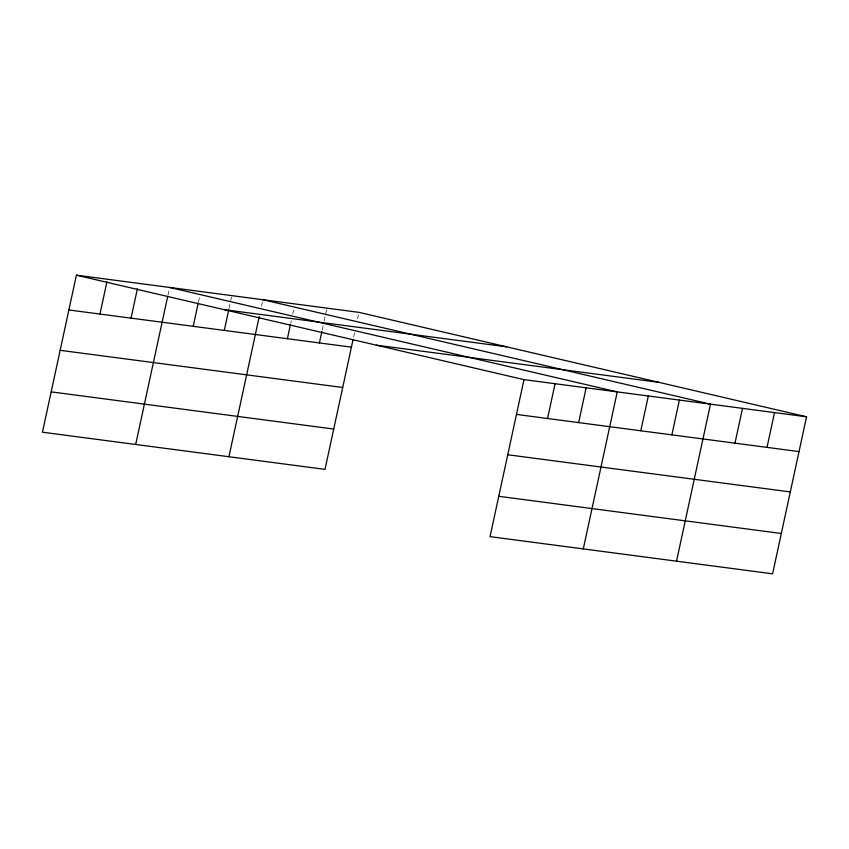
<?xml version="1.0" encoding="UTF-8"?>
<svg xmlns="http://www.w3.org/2000/svg" width="849" height="849" viewBox="0 0 849 849"><rect width="100%" height="100%" fill="white"/><g stroke="black" fill="none" stroke-linecap="round" stroke-linejoin="round"><path stroke-width="0.64" stroke-dasharray="4.25 3.18" d="M167.975 295.176L169.365 288.734M198.496 301.851L199.611 296.694M229.018 308.516L231.522 296.917M261.492 306.16L262.606 301.002M290.729 323.257L291.281 320.678M292.682 314.236L293.796 309.078M322.196 330.049L323.862 322.312M324.148 321.028L326.653 309.429M353.662 336.841L354.776 331.683M357.556 318.799L358.671 313.642"/><path stroke-width="1.27" d="M806.55 416.795L523.992 379.63L490.043 536.642L772.601 573.818L806.55 416.795L358.957 312.358L76.399 275.182L42.45 432.205L325.008 469.37L353.099 339.409M99.959 314.056L106.921 281.847M131.043 318.152L137.442 288.511M135.691 444.462L167.688 296.471M193.201 326.324L198.21 303.135M224.285 330.42L228.742 309.8M228.933 456.73L259.263 316.465M287.387 338.719L290.454 324.541M319.404 342.932L321.92 331.333M547.552 418.504L555.076 383.716M578.636 422.59L586.16 387.802M583.295 548.91L617.244 391.898L169.641 287.45M640.793 430.772L648.318 395.984M671.877 434.858L679.402 400.07M676.536 561.178L710.486 404.166L262.882 299.718M734.979 443.167L742.504 408.38M767.008 447.381L774.532 412.582M224.104 309.652L506.662 346.827M376.287 345.161L658.845 382.337M68.875 309.97L351.433 347.145M60.152 350.308L342.709 387.484M516.479 414.418L799.026 451.594M51.173 391.867L333.721 429.042M507.755 454.756L790.302 491.921M498.766 496.304L781.324 533.48M76.399 275.182L523.992 379.63"/></g></svg>
